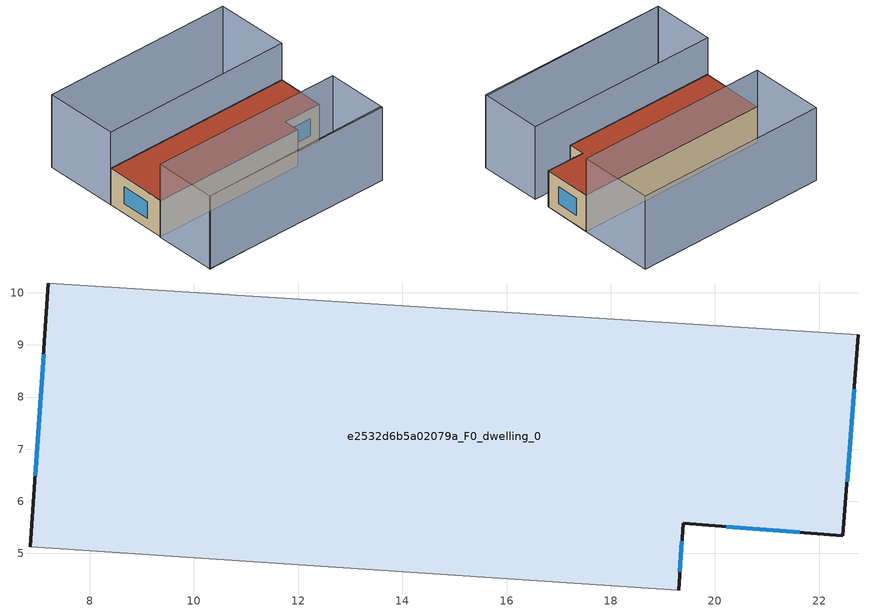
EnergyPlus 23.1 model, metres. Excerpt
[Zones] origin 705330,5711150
e2532d6b5a02079a_F0_dwelling_0
 floor ground (EU_floor_Construction): 22.46,5.34 22.75,9.19 7.21,10.19 6.86,5.13 19.3,4.3 19.39,5.58 z0
 wall outside (EU_wall_Construction): 6.86,5.13 7.21,10.19 / 22.75,9.19 22.46,5.34 19.39,5.58 19.3,4.3 z0:3
 wall adiabatic (EU_wall_Construction): 19.3,4.3 6.86,5.13 / 7.21,10.19 22.75,9.19 z0:3
 window (EU_Window_Construction): 6.95,6.49 7.11,8.82 / 22.67,8.15 22.54,6.38 / 21.63,5.4 20.22,5.52 / 19.36,5.23 19.32,4.64 z0.81:2.19
 roof outside (EU_roof_Construction): 22.75,9.19 22.46,5.34 19.39,5.58 19.3,4.3 6.86,5.13 7.21,10.19 z3
shading: 6.48,0.11 22.06,-0.79 / 6.81,5.13 22.44,4.09 / 22.44,4.09 22.1,-0.93 / 22.1,-0.93 6.48,0.11 / 6.48,0.11 6.81,5.13 / 22.75,9.19 7.21,10.19 / 7.21,10.19 7.59,16.12 / 7.59,16.12 23.13,15.12 / 23.13,15.12 22.75,9.19 z0:6
[Building]
EU S2 Campaign: North Axis=0; Terrain=City; Solar Distribution=FullExterior
[Site:Location]
London: Latitude=51.5; Longitude=-0.5; Time Zone=0; Elevation=25
[SizingPeriod:WeatherFileDays]
AnnualSizingPeriod: Begin Month=1; Begin Day of Month=1; End Month=12; End Day of Month=31; Day of Week for Start Day=Monday; Use Weather File Daylight Saving Period=No; Use Weather File Rain and Snow Indicators=No
[MATERIAL]
EU_InternalMass_Material: Roughness=MediumRough; Thickness=0.1; Conductivity=1; Density=1800; Specific Heat=900; Thermal Absorptance=0.9; Solar Absorptance=0.7; Visible Absorptance=0.7
[MATERIAL:NOMASS] Roughness=MediumRough; Thermal Absorptance=0.9; Solar Absorptance=0.7; Visible Absorptance=0.7
Name | Thermal Resistance
EU_wall_NoMass | 0.555556
EU_roof_NoMass | 0.510204
EU_floor_NoMass | 1.68919
[WINDOWMATERIAL:SIMPLEGLAZINGSYSTEM]
EU_Window_SimpleGlazing: UFactor=3.96; Solar Heat Gain Coefficient=0.85; Visible Transmittance=0.85
[CONSTRUCTION]
EU_wall_Construction: EU_wall_NoMass
EU_roof_Construction: EU_roof_NoMass
EU_floor_Construction: EU_floor_NoMass
EU_InternalMass_Construction: EU_InternalMass_Material
EU_Window_Construction: EU_Window_SimpleGlazing
[ZONE]
e2532d6b5a02079a_F0_dwelling_0: Type=1; Multiplier=1; Ceiling Height=autocalculate; Volume=225.979; Floor Area=autocalculate; Part of Total Floor Area=Yes
[INTERNALMASS]
e2532d6b5a02079a_F0_dwelling_0_EU_InternalMass: Construction=EU_InternalMass_Construction; Zone or ZoneList=e2532d6b5a02079a_F0_dwelling_0; Surface Area=75.3255
[OTHEREQUIPMENT]
EU_Step8_InternalGain_e2532d6b5a02079a_F0_dwelling_0_f000: Fuel Type=Electricity; Zone or ZoneList or Space or SpaceList=e2532d6b5a02079a_F0_dwelling_0; Schedule=EU_Step8_GainSchedule_e2532d6b5a02079a_F0_dwelling_0_f000; Design Level Calculation Method=Watts/Area; Power per Zone Floor Area=1; Fraction Latent=0; Fraction Radiant=0; Fraction Lost=0; Carbon Dioxide Generation Rate=0; EndUse Subcategory=EU_Step8_InternalGains
[ZONEVENTILATION:DESIGNFLOWRATE]
EU_ConstantAir_e2532d6b5a02079a_F0_dwelling_0: Zone or ZoneList or Space or SpaceList=e2532d6b5a02079a_F0_dwelling_0; Schedule=EU_AlwaysOn; Design Flow Rate Calculation Method=AirChanges/Hour; Air Changes per Hour=0.48; Ventilation Type=Natural; Fan Pressure Rise=0; Fan Total Efficiency=1; Constant Term Coefficient=1; Temperature Term Coefficient=0; Velocity Term Coefficient=0; Velocity Squared Term Coefficient=0; Minimum Indoor Temperature=-100; Maximum Indoor Temperature=100; Delta Temperature=-100; Minimum Outdoor Temperature=-100; Maximum Outdoor Temperature=100; Maximum Wind Speed=40
[HVACTEMPLATE:THERMOSTAT]
EU_HeatOnly_e2532d6b5a02079a_F0_dwelling_0: Constant Heating Setpoint=20; Constant Cooling Setpoint=50
[HVACTEMPLATE:ZONE:IDEALLOADSAIRSYSTEM]
e2532d6b5a02079a_F0_dwelling_0: Template Thermostat=EU_HeatOnly_e2532d6b5a02079a_F0_dwelling_0; System Availability Schedule=EU_AlwaysOn; Maximum Heating Supply Air Temperature=50; Minimum Cooling Supply Air Temperature=13; Maximum Heating Supply Air Humidity Ratio=0.0156; Minimum Cooling Supply Air Humidity Ratio=0.0077; Heating Limit=NoLimit; Cooling Limit=NoLimit; Heating Availability Schedule=EU_AlwaysOn; Cooling Availability Schedule=EU_CoolingOff; Dehumidification Control Type=ConstantSensibleHeatRatio; Cooling Sensible Heat Ratio=0.7; Dehumidification Setpoint=60; Humidification Control Type=None; Humidification Setpoint=30; Outdoor Air Method=None; Outdoor Air Flow Rate per Person=0.00944; Outdoor Air Flow Rate per Zone Floor Area=0; Outdoor Air Flow Rate per Zone=0; Demand Controlled Ventilation Type=None; Outdoor Air Economizer Type=NoEconomizer; Heat Recovery Type=None; Sensible Heat Recovery Effectiveness=0.7; Latent Heat Recovery Effectiveness=0.65
[SIZING:ZONE]
e2532d6b5a02079a_F0_dwelling_0: Zone Cooling Design Supply Air Temperature Input Method=SupplyAirTemperature; Zone Cooling Design Supply Air Temperature=13; Zone Heating Design Supply Air Temperature Input Method=SupplyAirTemperature; Zone Heating Design Supply Air Temperature=50; Zone Cooling Design Supply Air Humidity Ratio=0.008; Zone Heating Design Supply Air Humidity Ratio=0.008; Cooling Design Air Flow Method=DesignDay; Cooling Design Air Flow Rate=0; Cooling Minimum Air Flow per Zone Floor Area=0.000762; Cooling Minimum Air Flow=0; Cooling Minimum Air Flow Fraction=0.2; Heating Design Air Flow Method=DesignDay; Heating Design Air Flow Rate=0; Heating Maximum Air Flow per Zone Floor Area=0.002032; Heating Maximum Air Flow=0.141576; Heating Maximum Air Flow Fraction=0.3; Account for Dedicated Outdoor Air System=No; Dedicated Outdoor Air System Control Strategy=NeutralSupplyAir; Dedicated Outdoor Air Low Setpoint Temperature for Design=autosize; Dedicated Outdoor Air High Setpoint Temperature for Design=autosize; Zone Load Sizing Method=Sensible Load Only No Latent Load; Zone Latent Cooling Design Supply Air Humidity Ratio Input Method=HumidityRatioDifference; Zone Cooling Design Supply Air Humidity Ratio Difference=0.005; Zone Latent Heating Design Supply Air Humidity Ratio Input Method=HumidityRatioDifference; Zone Humidification Design Supply Air Humidity Ratio Difference=0.005
[SCHEDULE:CONSTANT]
Name | Hourly Value
EU_AlwaysOn | 1
EU_CoolingOff | 0
[SCHEDULE:FILE]
EU_Step8_GainSchedule_e2532d6b5a02079a_F0_dwelling_0_f000: File=../../schedules/e2532d6b5a02079a/e2532d6b5a02079a_F0_dwelling_0_f000_gain.csv; Column Number=1; Rows to Skip at Top=0; Number of Hours of Data=8760; Column Separator=Comma; Interpolate to Timestep=No; Minutes per Item=60; Adjust Schedule for Daylight Savings=Yes
